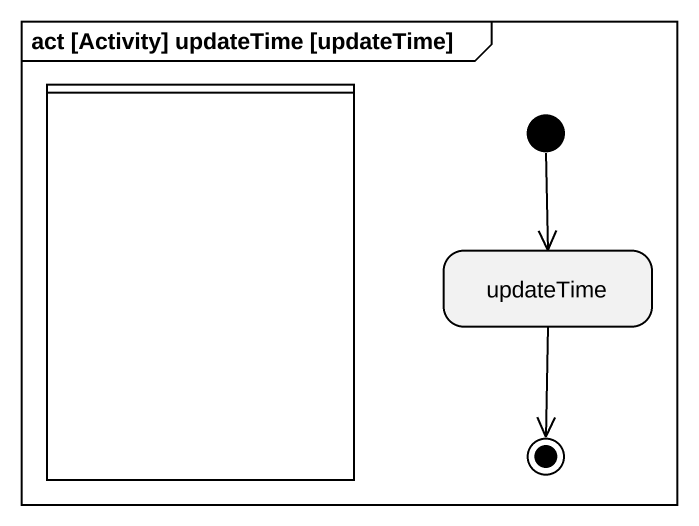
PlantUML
@startuml
mainframe act [Activity] updateTime [updateTime]
hide empty description
state " " as lane1 <<partition>>
state updateTime
[*] --> updateTime
updateTime --> [*]
@enduml
